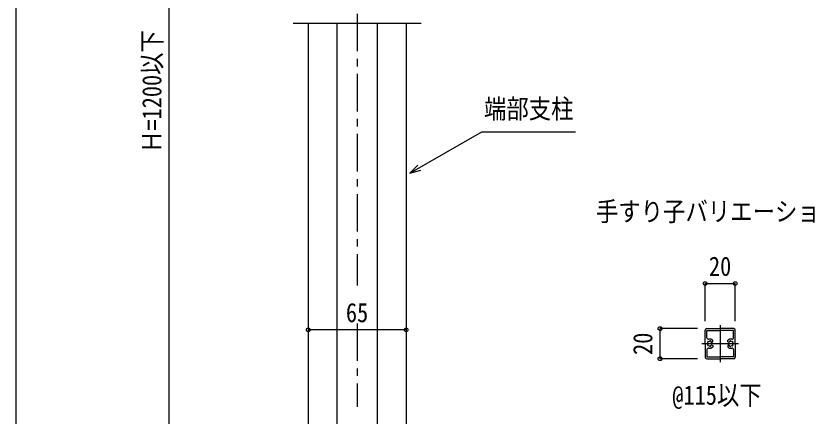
# Model space of a CAD drawing. Units: millimetres on the paper, scale 1:5. Extents: x -210 to 210, y -148 to 148.
# Drawn here: x -198 to -92.7, y -36.1 to 17.2 of the extents above; entities that cross this region are included whole.
import ezdxf
from ezdxf.enums import TextEntityAlignment as Align

# ---------------------------------------------------------------- set-up
doc = ezdxf.new("R2010")
doc.units = ezdxf.units.MM
doc.linetypes.add('CHAIN1', pattern=[8, 5, -1, 1, -1])
for name, color, linetype in [('0-3_04', 2, 'Continuous'), ('0-5_06', 6, 'Continuous'), ('1-5_図枠1_1', 7, 'Continuous')]:
    doc.layers.add(name, color=color, linetype=linetype)
doc.styles.add('ＭＳ ゴシック', font='')
doc.styles.get('ＭＳ ゴシック').set_extended_font_data('MS Gothic')

msp = doc.modelspace()

# ---------------------------------------------------------------- linework, layer by layer
at = {"layer": '0-3_04', "linetype": 'CHAIN1'}
for p, q in [((-152.622, 89.464), (-152.622, -18.728)), ((-152.622, -23.751), (-152.622, -34.875)), ((-104.358, -23.992), (-104.358, -28.907)), ((-106.815, -26.45), (-101.906, -26.45))]:
    msp.add_line(p, q, dxfattribs=at)
at = {"layer": '0-3_04'}
for p, q in [((-144.122, 16.187), (-161.122, 16.187)), ((-159.122, 16.187), (-159.122, -60.813)), ((-155.322, 16.187), (-155.322, -48.613)), ((-149.922, -48.613), (-149.922, 16.187)), ((-146.122, 16.187), (-146.122, -60.813)), ((-106.358, -26.45), (-106.358, -24.65)), ((-106.158, -24.45), (-104.358, -24.45)), ((-106.128, -25.668), (-106.128, -24.68)), ((-106.128, -24.68), (-104.358, -24.68)), ((-102.558, -24.45), (-104.358, -24.45)), ((-102.588, -24.68), (-104.358, -24.68)), ((-102.588, -25.668), (-102.588, -24.68)), ((-102.358, -26.45), (-102.358, -24.65)), ((-106.068, -26.249), (-106.017, -26.3)), ((-105.958, -26.139), (-105.908, -26.19)), ((-105.739, -26.08), (-105.758, -26.15)), ((-105.589, -26.12), (-105.608, -26.19)), ((-103.126, -26.12), (-103.108, -26.19)), ((-102.976, -26.08), (-102.958, -26.15)), ((-102.757, -26.139), (-102.808, -26.19)), ((-102.647, -26.249), (-102.698, -26.3)), ((-106.358, -26.45), (-106.358, -28.25)), ((-106.128, -27.231), (-106.128, -28.22)), ((-106.068, -26.65), (-106.017, -26.6)), ((-105.958, -26.76), (-105.908, -26.709)), ((-105.739, -26.819), (-105.758, -26.749)), ((-105.589, -26.779), (-105.608, -26.709)), ((-103.126, -26.779), (-103.108, -26.709)), ((-102.976, -26.819), (-102.958, -26.749)), ((-102.757, -26.76), (-102.808, -26.709)), ((-102.647, -26.65), (-102.698, -26.6)), ((-102.588, -27.231), (-102.588, -28.22)), ((-102.358, -26.45), (-102.358, -28.25)), ((-106.128, -28.22), (-104.358, -28.22)), ((-102.588, -28.22), (-104.358, -28.22)), ((-106.158, -28.45), (-104.358, -28.45)), ((-102.558, -28.45), (-104.358, -28.45))]:
    msp.add_line(p, q, dxfattribs=at)
for points in [[(-105.498, -26.3), (-105.358, -26.219), (-105.358, -26.003)], [(-103.217, -26.3), (-103.358, -26.219), (-103.358, -26.003)], [(-105.498, -26.6), (-105.358, -26.681), (-105.358, -26.897)], [(-103.217, -26.6), (-103.358, -26.681), (-103.358, -26.897)]]:
    msp.add_lwpolyline(points, dxfattribs=at)
for centre, radius, start, end in [((-106.158, -24.65), 0.2, 90, 180), ((-102.558, -24.65), 0.2, 0, 90), ((-105.928, -25.668), 0.2, 180, 282.2689), ((-105.758, -26.45), 0.37, 122.86973, 147.08918), ((-105.758, -26.45), 0.3, 149.96932, 179.97828), ((-105.758, -26.45), 0.3, 90, 119.97938), ((-105.758, -26.45), 0.6, 48.18969, 102.2689), ((-105.758, -26.45), 0.37, 62.89994, 87.11375), ((-105.758, -26.45), 0.3, 30.04665, 60.0171), ((-102.958, -26.45), 0.6, 77.7311, 131.81031), ((-102.958, -26.45), 0.3, 119.9829, 149.95335), ((-102.958, -26.45), 0.37, 92.88625, 117.10006), ((-102.958, -26.45), 0.3, 60.02062, 90), ((-102.788, -25.668), 0.2, 257.7311, 360), ((-102.958, -26.45), 0.37, 32.91082, 57.13027), ((-102.958, -26.45), 0.3, 0.02172, 30.03068), ((-105.928, -27.231), 0.2, 77.7311, 180), ((-105.758, -26.449), 0.37, 212.91082, 237.13027), ((-105.758, -26.449), 0.3, 180.02172, 210.03068), ((-105.758, -26.449), 0.3, 240.02062, 270), ((-105.758, -26.449), 0.6, 257.7311, 311.81031), ((-105.758, -26.449), 0.37, 272.88625, 297.10006), ((-105.758, -26.449), 0.3, 299.9829, 329.95335), ((-102.958, -26.449), 0.6, 228.18969, 282.2689), ((-102.958, -26.449), 0.3, 210.04665, 240.0171), ((-102.958, -26.449), 0.37, 242.89994, 267.11375), ((-102.958, -26.449), 0.3, 270, 299.97938), ((-102.788, -27.231), 0.2, 0, 102.2689), ((-102.958, -26.449), 0.37, 302.86973, 327.08918), ((-102.958, -26.449), 0.3, 329.96932, 359.97828), ((-106.158, -28.25), 0.2, 180, 270), ((-102.558, -28.25), 0.2, 270, 360)]:
    msp.add_arc(centre, radius, start, end, dxfattribs=at)
at = {"layer": '0-5_06'}
for p, q in [((-177.622, -72.813), (-177.622, 87.187)), ((-145.603, -3.74), (-144.543, -2.679)), ((-145.603, -3.74), (-144.154, -3.351)), ((-106.358, -23.45), (-106.358, -18.45)), ((-106.358, -18.45), (-102.358, -18.45)), ((-102.358, -23.45), (-102.358, -18.45)), ((-146.122, -24.613), (-159.122, -24.613)), ((-107.358, -24.45), (-112.358, -24.45)), ((-112.358, -28.45), (-112.358, -24.45)), ((-107.358, -28.45), (-112.358, -28.45))]:
    msp.add_line(p, q, dxfattribs=at)
msp.add_lwpolyline([(-145.603, -3.74), (-136.067, 1.766), (-123.584, 1.766)], dxfattribs=at)
for centre in [(-106.358, -18.45), (-102.358, -18.45), (-112.358, -24.45), (-159.122, -24.613), (-146.122, -24.613), (-112.358, -28.45)]:
    msp.add_circle(centre, 0.25, dxfattribs=at)
at = {"layer": '1-5_図枠1_1'}
msp.add_lwpolyline([(-198, 136.5), (-198, -141.5), (198, -141.5)], dxfattribs=at)

# ---------------------------------------------------------------- texts
at = {"layer": '0-5_06', "style": 'ＭＳ ゴシック', "width": 0.85}
for s, p in [('Ｈ=1200以下', (-177.872, -1.063)), ('20', (-112.608, -27.95))]:
    msp.add_text(s, height=2.566, rotation=90, dxfattribs=at).set_placement(p, align=Align.BOTTOM_LEFT)
for s, p in [('端部支柱', (-135.761, 2.759)), ('手すり子バリエーション', (-120.88, -10.906)), ('20', (-105.858, -18.2)), ('65', (-154.122, -24.363)), ('@115以下', (-110.728, -35.352))]:
    msp.add_text(s, height=2.566, dxfattribs=at).set_placement(p, align=Align.BOTTOM_LEFT)

doc.saveas('drawing.dxf')
